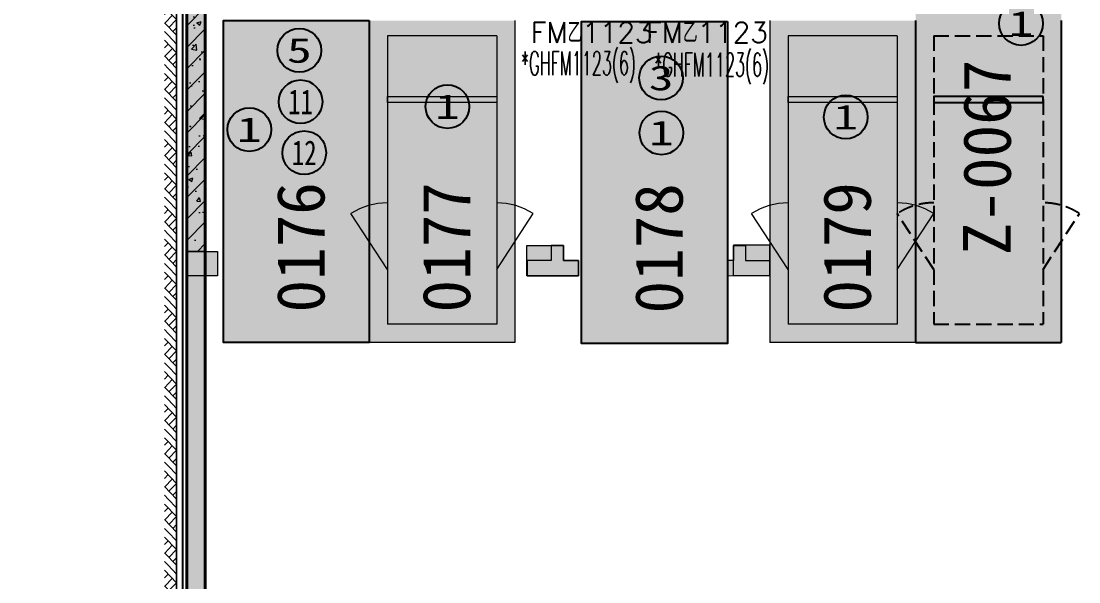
# Model space of a CAD drawing. Extents: x -264757 to 1033689, y 4049843 to 4347093.
# Drawn here: x -91790 to -74366, y 4177067 to 4186300 of the extents above; entities that cross this region are included whole.
import ezdxf
from ezdxf.enums import TextEntityAlignment as Align

# ---------------------------------------------------------------- set-up
doc = ezdxf.new("R2010")
doc.units = 0
doc.header["$LTSCALE"] = 1000
doc.header["$MEASUREMENT"] = 0
doc.linetypes.add('AX-01DK-PB01$1$A-001-车位参照B1$0$A-001-车位参照B1$0$A-001-车位参照B1$0$A-H4-001-基本图形$0$A-001-车位B1$0$DASH', pattern=[0.35, 0.25, -0.1])
doc.linetypes.add('DASH', pattern=[0.35, 0.25, -0.1])
for name, color, linetype in [('AX-01DK-PB01$0$AX-001DK-01-PB01-02$0$A-3-Htch(wall)', 8, 'Continuous'), ('不利因素11-尽端停车', 7, 'Continuous'), ('不利因素12-不满足一次性出车', 7, 'Continuous'), ('不利因素3-紧邻房间出入口', 7, 'Continuous'), ('不利因素5-单面靠墙', 7, 'Continuous'), ('不利因素9-坡道上停车', 7, 'Continuous'), ('不可售车位', 255, 'Continuous'), ('子母车位', 7, 'Continuous'), ('普通车位', 7, 'Continuous')]:
    doc.layers.add(name, color=color, linetype=linetype)
doc.layers.add('AX-01DK-PB01$0$AX-001DK-01-PB01-02$0$A-3-WinF(Text)', color=8, linetype='Continuous', plot=False)
doc.layers.add('AX-01DK-PB01$0$AX-03CK-02-PB01$0$AX-03CK-02-PB01$0$WINDOW_TEXT', color=8, linetype='Continuous', plot=False)
doc.layers.add('无关图层', color=8, linetype='Continuous', lineweight=0)
doc.layers.add('车位归属楼栋范围线', color=7, linetype='Continuous', true_color=0x19e6c7)
doc.styles.add('AX-01DK-PB01$0$AX-001DK-01-PB01-02$0$_TCH_WINDOW', font='SIMPLEX', dxfattribs={"bigfont": 'GBCBIG'})
doc.styles.add('AX-01DK-PB01$0$AX-03CK-02-PB01$0$AX-03CK-02-PB01$0$_TCH_DIM_T3', font='SIMPLEX', dxfattribs={"width": 0.705882, "bigfont": 'GBCBIG'})
doc.styles.add('AX-ACK-BIANH1$0$黑体', font='simhei.ttf')
doc.styles.add('AX-ACK-P01-WALL$0$黑体', font='simhei.ttf')
doc.styles.add('SX-ACK-PB01-WNC-ALL$0$黑体', font='simhei.ttf')
doc.styles.add('黑体', font='simhei.ttf')

# ---------------------------------------------------------------- blocks, each defined once
blk = doc.blocks.new('SX-ACK-PB01-WNC-ALL$0$20200722.21182536')
at = {"layer": '不利因素3-紧邻房间出入口', "true_color": 0xe4d218}
h = blk.add_hatch(color=52, dxfattribs=at)
h.dxf.hatch_style = 1
edge = h.paths.add_edge_path()
edge.add_arc((360, 360), 360, 0, 360)
at = {"layer": '不利因素3-紧邻房间出入口'}
blk.add_circle((360, 360), 360, dxfattribs=at)
at = {"layer": '不利因素3-紧邻房间出入口', "style": 'SX-ACK-PB01-WNC-ALL$0$黑体', "width": 1.390625}
blk.add_text('3', height=407, dxfattribs=at).set_placement((156, 156), (564, 156), align=Align.FIT)
blk = doc.blocks.new('SX-ACK-PB01-WNC-ALL$0$20200722.21183209')
at = {"layer": '不利因素5-单面靠墙', "true_color": 0x6d711d}
h = blk.add_hatch(color=66, dxfattribs=at)
h.dxf.hatch_style = 1
edge = h.paths.add_edge_path()
edge.add_arc((360, 360), 360, 0, 360)
at = {"layer": '不利因素5-单面靠墙'}
blk.add_circle((360, 360), 360, dxfattribs=at)
at = {"layer": '不利因素5-单面靠墙', "style": 'SX-ACK-PB01-WNC-ALL$0$黑体', "width": 1.390625}
blk.add_text('5', height=407, dxfattribs=at).set_placement((156, 156), (564, 156), align=Align.FIT)
blk = doc.blocks.new('20200722.21185040')
at = {"layer": '不利因素11-尽端停车', "true_color": 0xf21b23}
h = blk.add_hatch(color=240, dxfattribs=at)
h.dxf.hatch_style = 1
edge = h.paths.add_edge_path()
edge.add_arc((360, 360), 360, 0, 360)
at = {"layer": '不利因素11-尽端停车'}
blk.add_circle((360, 360), 360, dxfattribs=at)
at = {"layer": '不利因素11-尽端停车', "style": '黑体', "width": 0.695313}
blk.add_text('11', height=407.3, dxfattribs=at).set_placement((156, 156), (564, 156), align=Align.FIT)
blk = doc.blocks.new('20200722.21185335')
at = {"layer": '不利因素12-不满足一次性出车', "true_color": 0x201adc}
h = blk.add_hatch(color=182, dxfattribs=at)
h.dxf.hatch_style = 1
edge = h.paths.add_edge_path()
edge.add_arc((360, 360), 360, 0, 360)
at = {"layer": '不利因素12-不满足一次性出车'}
blk.add_circle((360, 360), 360, dxfattribs=at)
at = {"layer": '不利因素12-不满足一次性出车', "style": '黑体', "width": 0.695313}
blk.add_text('12', height=407.3, dxfattribs=at).set_placement((156, 156), (564, 156), align=Align.FIT)
blk = doc.blocks.new('销控车位')
at = {"layer": '不可售车位', "true_color": 0x757b8a}
h = blk.add_hatch(color=8, dxfattribs=at)
h.dxf.hatch_style = 1
h.paths.add_polyline_path([(2400, 0), (2400, -5300), (0, -5300), (0, 0)])
at = {"layer": '不可售车位', "color": 8, "true_color": 0x757b8a}
blk.add_lwpolyline([(2400, 0), (2400, -5300), (0, -5300), (0, 0)], close=True, dxfattribs=at)
blk = doc.blocks.new('AX-01DK-PB01$1$$LinePat$素土夯实')
at = {"layer": '无关图层'}
for p, q in [((0, -210), (210, 0)), ((120, -300), (420, 0)), ((420, 0), (608, -188)), ((495, -300), (795, 0)), ((615, 0), (705, -90)), ((210, -210), (300, -300)), ((315, -105), (502, -293)), ((705, -300), (795, -210))]:
    blk.add_line(p, q, dxfattribs=at)
blk = doc.blocks.new('fasdfasdfasdfasdfasdf')
at = {"layer": '不利因素9-坡道上停车', "true_color": 0xe0aa15}
h = blk.add_hatch(color=42, dxfattribs=at)
h.dxf.hatch_style = 1
edge = h.paths.add_edge_path()
edge.add_arc((-119587, 4058555), 720, 0, 360)
at = {"layer": '不利因素9-坡道上停车'}
blk.add_circle((-119587, 4058555), 720, dxfattribs=at)
at = {"layer": '不利因素9-坡道上停车', "style": 'AX-ACK-P01-WALL$0$黑体', "width": 1.390625}
blk.add_text('1', height=815, dxfattribs=at).set_placement((-119994, 4058148), (-119180, 4058148), align=Align.FIT)
blk = doc.blocks.new('AX-01DK-PB01$0$$DorLib2D$00000001')
at = {"layer": '无关图层'}
for p, q in [((0.45, 0.975), (0.5, 0.975)), ((0.45, 0), (0.45, 0.975)), ((0.5, 0), (0.5, 0.975)), ((0.5, 0), (0.45, 0))]:
    blk.add_line(p, q, dxfattribs=at)
at = {"layer": '无关图层', "lineweight": 13}
blk.add_arc((0.475, 0), 0.975, 91.4693, 180, dxfattribs=at)
blk = doc.blocks.new('AX-01DK-PB01$0$AX-03CK-02-PB01$0$AX-03CK-02-PB01$0$$U_DORLIB2D$00000009')
at = {"layer": '无关图层'}
blk.add_line((0.5, 0.219), (0.5, 1.213), dxfattribs=at)
at = {"layer": '无关图层', "const_width": 0.05}
blk.add_lwpolyline([(0.583, 0.219), (0.583, 1.219)], dxfattribs=at)
at = {"layer": '无关图层'}
blk.add_arc((0.5, 0.219), 1.001, 85.224, 182.3859, dxfattribs=at)
blk = doc.blocks.new('A$C7e5eb487')
at = {"layer": '普通车位', "true_color": 0xf18f8e}
h = blk.add_hatch(color=11, dxfattribs=at)
h.dxf.hatch_style = 1
h.paths.add_polyline_path([(2400, 0), (2400, -5300), (0, -5300), (0, 0)])
blk = doc.blocks.new('A$C741380cb')
at = {"layer": '子母车位', "true_color": 0x0617f9}
h = blk.add_hatch(color=5, dxfattribs=at)
h.dxf.hatch_style = 1
h.paths.add_polyline_path([(2400, 0), (2400, -10400), (0, -10400), (0, 0)])

msp = doc.modelspace()

# ---------------------------------------------------------------- hatches: boundary and pattern name
at = {"layer": 'AX-01DK-PB01$0$AX-001DK-01-PB01-02$0$A-3-Htch(wall)'}
msp.add_hatch(color=256, dxfattribs=at).paths.add_polyline_path([(-88759.6, 4191108.8), (-89059.6, 4191108.8), (-89059.6, 4170077), (-88892.9, 4169977), (-88759.6, 4170077)])
at = {"layer": '无关图层'}
h = msp.add_hatch(dxfattribs=at)
h.set_pattern_fill('钢筋混凝土', color=256, scale=100)
h.set_pattern_definition([(45, (-1655180.5, 3676521.35), (-176.776695, 176.776695), []), (50, (-1655180.5, 3676521.35), (717.26018, -62.75213), [75, -825]), (355, (-1655180.5, 3676521.35), (-138.75133, 752.19213), [60, -660]), (100.4514, (-1655120.7, 3676516.1), (578.50938, 689.43954), [63.7402, -701.1421]), (46.1842, (-1655180.5, 3676721.35), (1067.24105, -165.519), [112.5, -1237.5]), (96.6356, (-1655091.6, 3676707.6), (934.6627, 974.1179), [95.6103, -1051.713]), (351.1842, (-1655180.5, 3676721.4), (934.66195, 974.1186), [90, -990]), (21, (-1655080.5, 3676671.35), (596.90705, -402.6189), [75, -825]), (326, (-1655080.5, 3676671.35), (243.31533, 725.15005), [60, -660]), (71.4514, (-1655030.76, 3676637.8), (840.22263, 322.5305), [63.7402, -701.1421]), (37.5, (-1655180.5, 3676521.35), (12.159855, 332.893854), [0, -652, 0, -670, 0, -662.5]), (7.5, (-1655180.5, 3676521.35), (263.06954, 394.41171), [0, -382, 0, -637, 0, -252.5]), (327.5, (-1655403.5, 3676521.35), (533.822436, -22.55487), [0, -250, 0, -780, 0, -1035]), (317.5, (-1655503.5, 3676521.35), (583.18617, 100.10498), [0, -325, 0, -518, 0, -735])])
h.paths.add_polyline_path([(-88756.4, 4182509), (-89056.6, 4182509), (-89057.9, 4194357.8), (-88757.7, 4194357.8)])
h.paths.add_polyline_path([(-89056.2, 4193806.9), (-88750.9, 4193806.9), (-88750.9, 4194206.9), (-89056.2, 4194206.9)], flags=16)
for points in [[(-89056.2, 4188500.1), (-89056.2, 4169976), (-88756.2, 4169976), (-88756.2, 4188500.1)], [(-89056.6, 4182509), (-88556.6, 4182509), (-88556.6, 4182108), (-89056.6, 4182108)], [(-83456.8, 4182608), (-82856.8, 4182608), (-82856.8, 4182358), (-82606.4, 4182358), (-82606.4, 4182108), (-83456.8, 4182108)], [(-79456.8, 4182609), (-80057.1, 4182609), (-80057.1, 4182359), (-80157.1, 4182357.9), (-80157.1, 4182109.1), (-79456.8, 4182108)]]:
    msp.add_hatch(color=256, dxfattribs=at).paths.add_polyline_path(points)
h = msp.add_hatch(color=256, dxfattribs=at)
h.dxf.hatch_style = 1
h.paths.add_polyline_path([(-82606.4, 4182108), (-82606.4, 4182358), (-82856.4, 4182358), (-82856.4, 4182608), (-83056.4, 4182608), (-83056.4, 4182358), (-83456.4, 4182358), (-83456.4, 4182108), (-83056.4, 4182108)])
h = msp.add_hatch(color=256, dxfattribs=at)
h.dxf.hatch_style = 1
h.paths.add_polyline_path([(-80057.5, 4182109), (-80057.1, 4182308), (-80057.1, 4182608), (-79857.1, 4182608), (-79857.1, 4182358), (-79457.1, 4182358), (-79457.1, 4182108), (-79857.1, 4182108)])
h = msp.add_hatch(dxfattribs=at)
h.set_pattern_fill('钢筋混凝土', color=256, scale=100)
h.set_pattern_definition([(45, (-100689.6, 4064708.02), (-176.7767, 176.7767), []), (50, (-100689.6, 4064708), (717.2602, -62.752), [75, -825]), (355, (-100689.6, 4064708), (-138.7513, 752.192), [60, -660]), (100.4514, (-100629.8, 4064702.8), (578.5094, 689.4395), [63.74, -701.142]), (46.1842, (-100689.6, 4064908), (1067.241, -165.519), [112.5, -1237.5]), (96.6356, (-100600.7, 4064894.2), (934.663, 974.118), [95.61, -1051.713]), (351.1842, (-100689.6, 4064908), (934.662, 974.119), [90, -990]), (21, (-100589.6, 4064858), (596.907, -402.619), [75, -825]), (326, (-100589.6, 4064858), (243.3153, 725.15), [60, -660]), (71.4514, (-100539.86, 4064824.5), (840.2226, 322.5305), [63.74, -701.142]), (37.5, (-100689.6, 4064708.02), (12.15986, 332.89385), [0, -652, 0, -670, 0, -662.5]), (7.5, (-100689.6, 4064708.02), (263.0695, 394.4117), [0, -382, 0, -637, 0, -252.5]), (327.5, (-100912.6, 4064708.02), (533.82244, -22.5549), [0, -250, 0, -780, 0, -1035]), (317.5, (-101012.6, 4064708), (583.1862, 100.105), [0, -325, 0, -518, 0, -735])])
h.paths.add_polyline_path([(-91789.6, 4157988), (-91489.6, 4157988), (-91489.6, 4169778), (-88759.6, 4169778), (-88759.6, 4182108), (-89059.6, 4182108), (-89059.6, 4170078), (-91789.6, 4170078)])

# ---------------------------------------------------------------- linework, layer by layer
at = {"layer": '子母车位', "color": 83}
for p, q in [((-77056.3, 4186308.7, 0), (-77056.3, 4181008.7)), ((-74656.3, 4186308.7, 0), (-74656.3, 4181008.7)), ((-77056.3, 4181008.7), (-74656.3, 4181008.7))]:
    msp.add_line(p, q, dxfattribs=at)
at = {"layer": '子母车位', "color": 8, "linetype": 'AX-01DK-PB01$1$A-001-车位参照B1$0$A-001-车位参照B1$0$A-001-车位参照B1$0$A-H4-001-基本图形$0$A-001-车位B1$0$DASH'}
for p, q in [((-76756.3, 4186058.7, 0), (-74956.3, 4186058.7, 0)), ((-76756.3, 4186058.7, 0), (-76756.3, 4181308.7)), ((-74956.3, 4186058.7, 0), (-74956.3, 4181308.7)), ((-76756.3, 4181308.7), (-74956.3, 4181308.7))]:
    msp.add_line(p, q, dxfattribs=at)
at = {"layer": '子母车位', "elevation": 0}
msp.add_lwpolyline([(-74956.3, 4185058.7), (-76756.3, 4185058.7), (-76756.3, 4184958.7), (-74956.3, 4184958.7)], close=True, dxfattribs=at)
at = {"layer": '子母车位', "linetype": 'AX-01DK-PB01$1$A-001-车位参照B1$0$A-001-车位参照B1$0$A-001-车位参照B1$0$A-H4-001-基本图形$0$A-001-车位B1$0$DASH', "elevation": 0}
for points in [[(-76756.3, 4182208.7), (-77356.3, 4183130.7)], [(-74956.3, 4182208.7), (-74356.3, 4183130.7)]]:
    msp.add_lwpolyline(points, dxfattribs=at)
at = {"layer": '子母车位', "linetype": 'AX-01DK-PB01$1$A-001-车位参照B1$0$A-001-车位参照B1$0$A-001-车位参照B1$0$A-H4-001-基本图形$0$A-001-车位B1$0$DASH'}
for centre, start, end in [((-76756.3, 4182208.7), 90, 123.05573), ((-74956.3, 4182208.7), 56.94427, 90)]:
    msp.add_arc(centre, 1100, start, end, dxfattribs=at)
at = {"layer": '无关图层'}
for p, q in [((-89059.6, 4191108.8), (-89059.6, 4170077)), ((-88759.6, 4191108.8), (-88759.6, 4170077)), ((-89056.2, 4188500.1), (-89056.2, 4169976)), ((-88756.2, 4188500.1), (-88756.2, 4169976)), ((-89229, 4188249.6), (-89229.9, 4170248)), ((-89229.9, 4170248), (-89229, 4188249.6)), ((-89129.9, 4170148), (-89129, 4188249.6)), ((-89119.9, 4170138), (-89119, 4188249.6)), ((-86056.2, 4186307.9), (-86056.2, 4181007.9, 0)), ((-83656.2, 4186307.9), (-83656.2, 4181007.9, 0)), ((-79456.3, 4186308, 0), (-79456.3, 4181008)), ((-77056.3, 4186308, 0), (-77056.3, 4181008)), ((-83956.2, 4186057.9), (-85756.2, 4186057.9)), ((-85756.2, 4186057.9), (-85756.2, 4181307.9, 0)), ((-83956.2, 4186057.9), (-83956.2, 4181307.9, 0)), ((-77356.3, 4186058, 0), (-79156.3, 4186058, 0)), ((-79156.3, 4186058, 0), (-79156.3, 4181308)), ((-77356.3, 4186058, 0), (-77356.3, 4181308)), ((-85756.2, 4185057.9), (-83956.2, 4185057.9)), ((-85756.2, 4184957.9), (-85756.2, 4185057.9)), ((-83956.2, 4184957.9), (-85756.2, 4184957.9)), ((-83956.2, 4185057.9), (-83956.2, 4184957.9)), ((-79156.3, 4185058, 0), (-77356.3, 4185058, 0)), ((-79156.3, 4184958, 0), (-79156.3, 4185058, 0)), ((-77356.3, 4184958, 0), (-79156.3, 4184958, 0)), ((-77356.3, 4185058, 0), (-77356.3, 4184958, 0)), ((-85756.2, 4182207.9), (-86356.2, 4183129.9)), ((-83956.2, 4182207.9), (-83356.2, 4183129.9)), ((-79156.3, 4182208, 0), (-79756.3, 4183129.9, 0)), ((-77356.3, 4182208, 0), (-76756.3, 4183129.9, 0)), ((-83956.2, 4181307.9, 0), (-85756.2, 4181307.9, 0)), ((-77356.3, 4181308), (-79156.3, 4181308)), ((-83656.2, 4181007.9, 0), (-86056.2, 4181007.9, 0)), ((-77056.3, 4181008), (-79456.3, 4181008))]:
    msp.add_line(p, q, dxfattribs=at)
at = {"layer": '无关图层', "ltscale": 0.5}
msp.add_lwpolyline([(-88756.4, 4182509), (-89056.6, 4182509), (-89057.9, 4194357.8), (-88757.7, 4194357.8)], close=True, dxfattribs=at)
at = {"layer": '无关图层'}
for points in [[(-89056.6, 4182509), (-88556.6, 4182509), (-88556.6, 4182108), (-89056.6, 4182108)], [(-83456.8, 4182608), (-82856.8, 4182608), (-82856.8, 4182358), (-82606.4, 4182358), (-82606.4, 4182108), (-83456.8, 4182108)], [(-82606.4, 4182108), (-82606.4, 4182358), (-82856.4, 4182358), (-82856.4, 4182608), (-83056.4, 4182608), (-83056.4, 4182358), (-83456.4, 4182358), (-83456.4, 4182108), (-83056.4, 4182108)], [(-79456.8, 4182609), (-80057.1, 4182609), (-80057.1, 4182359), (-80157.1, 4182357.9), (-80157.1, 4182109.1), (-79456.8, 4182108)], [(-80057.5, 4182109), (-80057.1, 4182308), (-80057.1, 4182608), (-79857.1, 4182608), (-79857.1, 4182358), (-79457.1, 4182358), (-79457.1, 4182108), (-79857.1, 4182108)], [(-91789.6, 4157988), (-91489.6, 4157988), (-91489.6, 4169778), (-88759.6, 4169778), (-88759.6, 4182108), (-89059.6, 4182108), (-89059.6, 4170078), (-91789.6, 4170078)]]:
    msp.add_lwpolyline(points, close=True, dxfattribs=at)
for centre, major_axis, start_param, end_param in [((-85756.2, 4182207.9, 0), (1006.6, 443.5), 1.1558432, 1.7327745), ((-83956.2, 4182207.9, 0), (342.6, 1045.3), -0.2602131, 0.3167182), ((-79156.3, 4182208), (1006.6, 443.5), 1.1558432, 1.7327745), ((-77356.3, 4182208), (342.6, 1045.3), -0.2602131, 0.3167182)]:
    msp.add_ellipse(centre, major_axis=major_axis, ratio=1, start_param=start_param, end_param=end_param, dxfattribs=at)
at = {"layer": '车位归属楼栋范围线', "linetype": 'DASH', "ltscale": 5, "const_width": 50}
for points in [[(-89059.6, 4221559.2), (-89059.6, 4170077), (-79712.9, 4170077), (-79712.9, 4170377.6), (-73439.8, 4170377.6), (-73439.8, 4169128), (-33779.6, 4169128.3), (-33779.6, 4175753.5), (-29378.4, 4175753.5), (-29378.4, 4186909.9), (-33152.6, 4186909.9), (-33152.6, 4194358), (-31806.4, 4194358), (-31806.4, 4195803.4), (-32656.4, 4195803.4), (-32656.4, 4204358), (-28828.7, 4204358), (-28828.7, 4215897.7)], [(-33283.3, 4146883.7), (-33283.3, 4175514.4), (-29137.4, 4175514.4), (-29137.4, 4186656.6), (-44355, 4186656.6), (-44355, 4191625.1), (-47611.1, 4191625.1), (-47611.1, 4186680.1), (-55404.2, 4186680.1), (-55404.2, 4191908), (-58670.9, 4191908), (-58670.9, 4186858), (-70304.1, 4186858), (-70303.6, 4191907.5), (-77719.4, 4191908.3), (-77719.4, 4186558.3), (-88759.6, 4186558.3), (-88759.6, 4169777), (-77533.6, 4169777), (-77534.3, 4165409), (-76833.6, 4165408), (-76833.1, 4158725), (-81133.4, 4158725), (-81133.4, 4140728.4)]]:
    msp.add_lwpolyline(points, dxfattribs=at)

# ---------------------------------------------------------------- block references
at = {"layer": '不利因素11-尽端停车'}
msp.add_blockref('20200722.21185040', (-87547.3, 4184611.6, 0), dxfattribs=at)
at = {"layer": '不利因素12-不满足一次性出车'}
msp.add_blockref('20200722.21185335', (-87486.1, 4183772.2, 0), dxfattribs=at)
at = {"layer": '不利因素3-紧邻房间出入口'}
msp.add_blockref('SX-ACK-PB01-WNC-ALL$0$20200722.21182536', (-81607.5, 4185004.8, 0), dxfattribs=at)
at = {"layer": '不利因素5-单面靠墙'}
msp.add_blockref('SX-ACK-PB01-WNC-ALL$0$20200722.21183209', (-87566.9, 4185458.2, 0), dxfattribs=at)
at = {"layer": '不可售车位'}
for p in [(-88456.2, 4186307.9), (-82556.4, 4186291.7, 0)]:
    msp.add_blockref('销控车位', p, dxfattribs=at)
at = {"layer": '子母车位', "rotation": 180.0000000000001}
msp.add_blockref('A$C741380cb', (-74656.3, 4181008.7), dxfattribs=at)
at = {"layer": '无关图层'}
ref = msp.add_blockref('AX-01DK-PB01$0$AX-03CK-02-PB01$0$AX-03CK-02-PB01$0$$U_DORLIB2D$00000009', (-82407, 4186507.8), dxfattribs=dict(at, xscale=-1100, yscale=1100, zscale=400, rotation=0.00800226912614267))
ref.add_attrib('A', '*GHFM1123(6)', (-83553.4, 4185412.7), dxfattribs={"layer": 'AX-01DK-PB01$0$AX-03CK-02-PB01$0$AX-03CK-02-PB01$0$WINDOW_TEXT', "height": 386.75, "rotation": 0.008, "style": 'AX-01DK-PB01$0$AX-03CK-02-PB01$0$AX-03CK-02-PB01$0$_TCH_DIM_T3', "width": 0.49827})
ref = msp.add_blockref('AX-01DK-PB01$0$AX-03CK-02-PB01$0$AX-03CK-02-PB01$0$$U_DORLIB2D$00000009', (-80506.6, 4186508), dxfattribs=dict(at, xscale=1100, yscale=1100, zscale=400, rotation=0.00800226912614267))
ref.add_attrib('A', '*GHFM1123(6)', (-81359.1, 4185389.3), dxfattribs={"layer": 'AX-01DK-PB01$0$AX-03CK-02-PB01$0$AX-03CK-02-PB01$0$WINDOW_TEXT', "height": 386.75, "rotation": 0.008, "style": 'AX-01DK-PB01$0$AX-03CK-02-PB01$0$AX-03CK-02-PB01$0$_TCH_DIM_T3', "width": 0.49827})
ref = msp.add_blockref('AX-01DK-PB01$0$$DorLib2D$00000001', (-82406, 4186507.8), dxfattribs=dict(at, xscale=1100, yscale=-1100, zscale=400, rotation=180.0000000004404))
ref.add_attrib('A', 'FM乙1123', (-83397, 4185944.8), dxfattribs={"layer": 'AX-01DK-PB01$0$AX-001DK-01-PB01-02$0$A-3-WinF(Text)', "height": 337.59, "style": 'AX-01DK-PB01$0$AX-001DK-01-PB01-02$0$_TCH_WINDOW'})
ref = msp.add_blockref('AX-01DK-PB01$0$$DorLib2D$00000001', (-80506.3, 4186507.8), dxfattribs=dict(at, xscale=-1100, yscale=-1100, zscale=400, rotation=179.9999999995595))
ref.add_attrib('A', 'FM乙1123', (-81497.2, 4185944.9), dxfattribs={"layer": 'AX-01DK-PB01$0$AX-001DK-01-PB01-02$0$A-3-WinF(Text)', "height": 337.59, "rotation": 360, "style": 'AX-01DK-PB01$0$AX-001DK-01-PB01-02$0$_TCH_WINDOW'})
at = {"layer": '无关图层', "xscale": 0.6861672339798723, "yscale": 0.6666666666666666, "zscale": 0.6666666666666666, "rotation": 269.9971158132795}
for p in [(-89229.1, 4186613), (-89229.1, 4186067.5), (-89229.2, 4185522), (-89229.2, 4184976.5), (-89229.2, 4184431), (-89229.3, 4183885.5), (-89229.3, 4183340), (-89229.3, 4182794.5), (-89229.3, 4182249), (-89229.4, 4181703.5), (-89229.4, 4181158), (-89229.4, 4180612.5), (-89229.4, 4180067), (-89229.5, 4179521.5), (-89229.5, 4178976), (-89229.5, 4178430.5), (-89229.6, 4177885), (-89229.6, 4177339.5)]:
    msp.add_blockref('AX-01DK-PB01$1$$LinePat$素土夯实', p, dxfattribs=at)
at = {"layer": '普通车位', "extrusion": (0, 0, -1), "zscale": -0.9999999999999998, "rotation": 180}
for p in [(86056.2, 4181007.9, 0), (79456.3, 4181008)]:
    msp.add_blockref('A$C7e5eb487', p, dxfattribs=at)
at = {"layer": '车位归属楼栋范围线', "xscale": 0.5, "yscale": 0.5, "zscale": 0.5}
for p in [(-15524.7, 2156983.9, 0), (-24973.6, 2155616, 0), (-18412.4, 2155442.6, 0), (-28238, 2155236.7, 0), (-21449, 2155182.5, 0)]:
    msp.add_blockref('fasdfasdfasdfasdfasdf', p, dxfattribs=at)

# ---------------------------------------------------------------- texts
at = {"layer": '无关图层', "style": 'AX-ACK-BIANH1$0$黑体'}
for s, p in [('Z-0067', (-75487.1, 4182446.8, 0)), ('0176', (-86792.1, 4181502, 0)), ('0177', (-84392.1, 4181502, 0)), ('0178', (-80892.3, 4181485.8, 0)), ('0179', (-77792.2, 4181502))]:
    msp.add_text(s, height=788.61, rotation=90, dxfattribs=at).set_placement(p)

doc.saveas('drawing.dxf')
